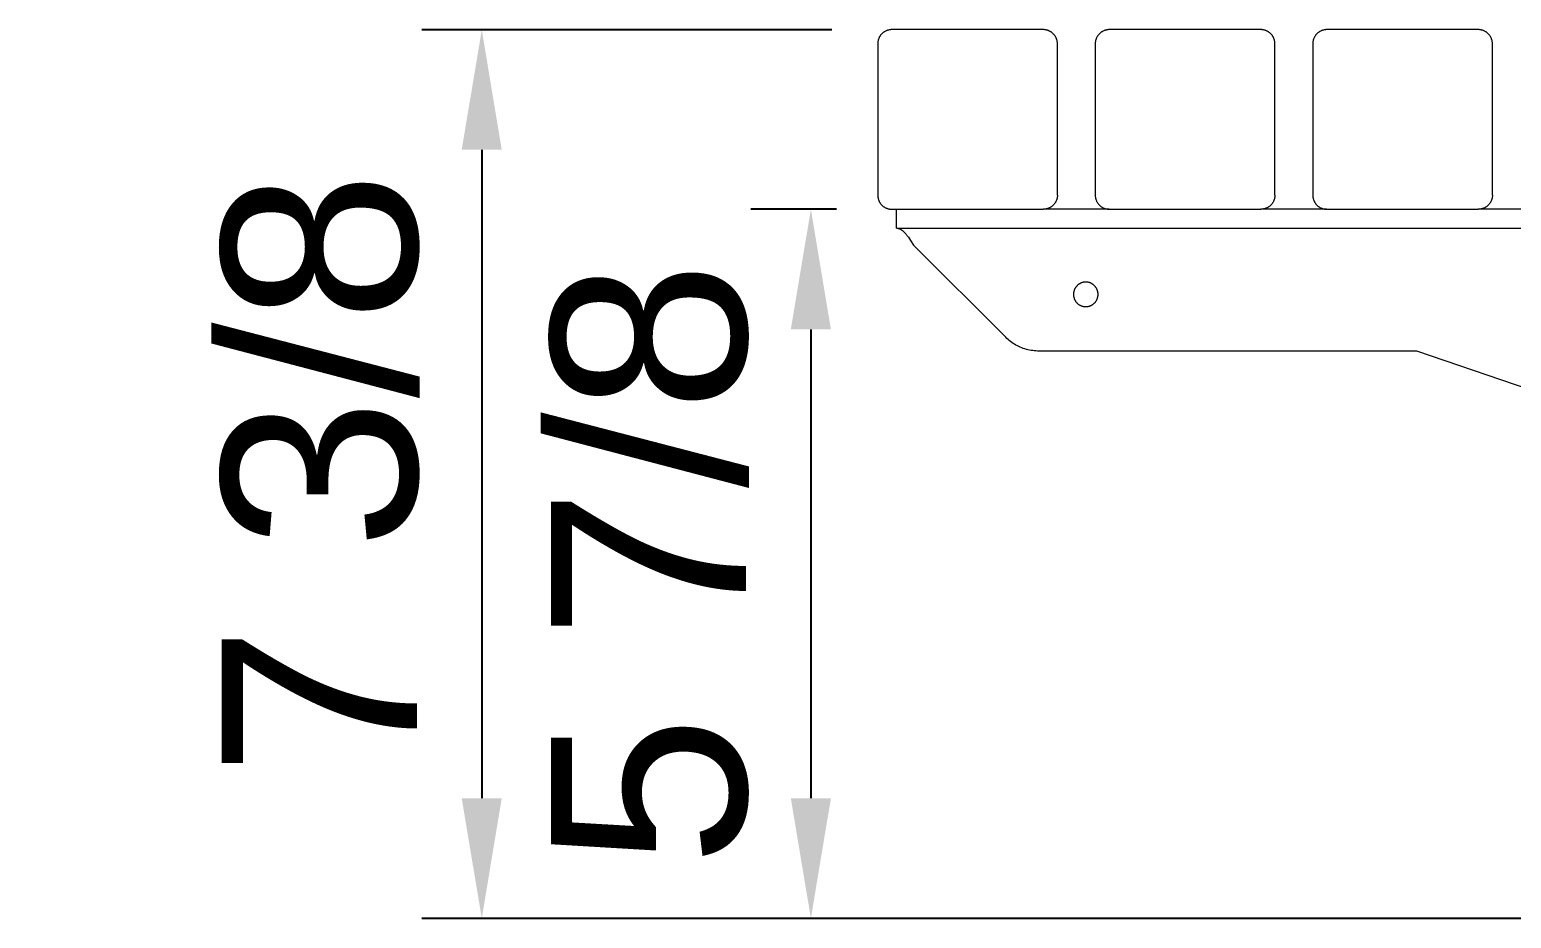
# Model space of a CAD drawing. Header units: inches. Extents: x -14 to 166, y -2 to 100.
# Drawn here: x 110.07 to 122.41, y 73.7 to 81.11 of the extents above; entities that cross this region are included whole.
import ezdxf

# ---------------------------------------------------------------- set-up
doc = ezdxf.new("R2010")
doc.units = ezdxf.units.IN
doc.layers.add('ZANO_R', color=7, linetype='Continuous', lineweight=0)
doc.layers.add('ZANO_W', color=1, linetype='Continuous', lineweight=0)
doc.styles.get("Standard").update_dxf_attribs({"font": 'arial.ttf'})
doc.dimstyles.new('amerykanie', dxfattribs={"dimtxt": 50, "dimasz": 50, "dimexe": 0.5, "dimexo": 0.5, "dimgap": 1, "dimtad": 1, "dimdec": 0, "dimzin": 0, "dimlunit": 5, "dimtxsty": 'Standard', "dimcen": 0.09, "dimclrd": 1, "dimclre": 1, "dimclrt": 1, "dimazin": 0, "dimtfac": 1, "dimtdec": 0, "dimtmove": 0, "dimatfit": 3, "dimfxl": 1, "dimtzin": 0, "dimarcsym": 1})

# ---------------------------------------------------------------- blocks, each defined once
blk = doc.blocks.new('*D362')
at = {"layer": 'ZANO_W', "color": 1, "lineweight": -2}
for p, q in [((116.789, 79.61), (116.075, 79.61)), ((116.575, 78.61), (116.575, 74.705)), ((134.899, 73.705), (116.075, 73.705))]:
    blk.add_line(p, q, dxfattribs=at)
at = {"layer": 'ZANO_W', "color": 1}
for points in [[(116.742, 78.61), (116.408, 78.61), (116.575, 79.61)], [(116.408, 74.705), (116.742, 74.705), (116.575, 73.705)]]:
    blk.add_solid(points, dxfattribs=at)
at = {"layer": 'ZANO_W', "color": 1, "insert": (115.235, 76.658), "char_height": 1.625, "attachment_point": 5, "rotation": 90}
blk.add_mtext('5 7/8', dxfattribs=at)
blk = doc.blocks.new('*D363')
at = {"layer": 'ZANO_W', "color": 1, "lineweight": -2}
for p, q in [((116.75, 81.106), (113.335, 81.106)), ((113.835, 80.106), (113.835, 74.705)), ((134.899, 73.705), (113.335, 73.705))]:
    blk.add_line(p, q, dxfattribs=at)
at = {"layer": 'ZANO_W', "color": 1}
for points in [[(114.001, 80.106), (113.668, 80.106), (113.835, 81.106)], [(113.668, 74.705), (114.001, 74.705), (113.835, 73.705)]]:
    blk.add_solid(points, dxfattribs=at)
at = {"layer": 'ZANO_W', "color": 1, "insert": (112.494, 77.406), "char_height": 1.625, "attachment_point": 5, "rotation": 90}
blk.add_mtext('7 3/8', dxfattribs=at)

msp = doc.modelspace()

# ---------------------------------------------------------------- linework, layer by layer
at = {"layer": 'ZANO_R'}
for p, q in [((117.15088, 81.05316), (117.14872, 81.04975)), ((117.15315, 81.05649), (117.15088, 81.05316)), ((117.15553, 81.05975), (117.15315, 81.05649)), ((117.15802, 81.06292), (117.15553, 81.05975)), ((117.16062, 81.066), (117.15802, 81.06292)), ((117.16332, 81.069), (117.16062, 81.066)), ((117.16612, 81.0719), (117.16332, 81.069)), ((117.16902, 81.0747), (117.16612, 81.0719)), ((117.17202, 81.0774), (117.16902, 81.0747)), ((117.1751, 81.08), (117.17202, 81.0774)), ((117.17827, 81.08249), (117.1751, 81.08)), ((117.18153, 81.08487), (117.17827, 81.08249)), ((117.18486, 81.08714), (117.18153, 81.08487)), ((117.18827, 81.0893), (117.18486, 81.08714)), ((117.19175, 81.09133), (117.18827, 81.0893)), ((117.1953, 81.09325), (117.19175, 81.09133)), ((117.19891, 81.09504), (117.1953, 81.09325)), ((117.20258, 81.09671), (117.19891, 81.09504)), ((117.20631, 81.09826), (117.20258, 81.09671)), ((117.21009, 81.09967), (117.20631, 81.09826)), ((117.21391, 81.10096), (117.21009, 81.09967)), ((117.21777, 81.10211), (117.21391, 81.10096)), ((117.22168, 81.10313), (117.21777, 81.10211)), ((117.22561, 81.10402), (117.22168, 81.10313)), ((117.22957, 81.10477), (117.22561, 81.10402)), ((117.23356, 81.10539), (117.22957, 81.10477)), ((117.23756, 81.10587), (117.23356, 81.10539)), ((117.24158, 81.10622), (117.23756, 81.10587)), ((117.24561, 81.10642), (117.24158, 81.10622)), ((117.24964, 81.10649), (117.24561, 81.10642)), ((118.50948, 81.10649), (117.24964, 81.10649)), ((118.51351, 81.10642), (118.50948, 81.10649)), ((118.51754, 81.10622), (118.51351, 81.10642)), ((118.52156, 81.10587), (118.51754, 81.10622)), ((118.52556, 81.10539), (118.52156, 81.10587)), ((118.52955, 81.10477), (118.52556, 81.10539)), ((118.53351, 81.10402), (118.52955, 81.10477)), ((118.53745, 81.10313), (118.53351, 81.10402)), ((118.54135, 81.10211), (118.53745, 81.10313)), ((118.54521, 81.10096), (118.54135, 81.10211)), ((118.54903, 81.09967), (118.54521, 81.10096)), ((118.55281, 81.09826), (118.54903, 81.09967)), ((118.55654, 81.09671), (118.55281, 81.09826)), ((118.56021, 81.09504), (118.55654, 81.09671)), ((118.56382, 81.09325), (118.56021, 81.09504)), ((118.56737, 81.09133), (118.56382, 81.09325)), ((118.57085, 81.0893), (118.56737, 81.09133)), ((118.57426, 81.08714), (118.57085, 81.0893)), ((118.57759, 81.08487), (118.57426, 81.08714)), ((118.58085, 81.08249), (118.57759, 81.08487)), ((118.58402, 81.08), (118.58085, 81.08249)), ((118.5871, 81.0774), (118.58402, 81.08)), ((118.5901, 81.0747), (118.5871, 81.0774)), ((118.593, 81.0719), (118.5901, 81.0747)), ((118.5958, 81.069), (118.593, 81.0719)), ((118.5985, 81.066), (118.5958, 81.069)), ((118.6011, 81.06292), (118.5985, 81.066)), ((118.60359, 81.05975), (118.6011, 81.06292)), ((118.60597, 81.05649), (118.60359, 81.05975)), ((118.60824, 81.05316), (118.60597, 81.05649)), ((118.6104, 81.04975), (118.60824, 81.05316)), ((118.9619, 81.05316), (118.95975, 81.04975)), ((118.96417, 81.05649), (118.9619, 81.05316)), ((118.96655, 81.05975), (118.96417, 81.05649)), ((118.96904, 81.06292), (118.96655, 81.05975)), ((118.97164, 81.066), (118.96904, 81.06292)), ((118.97434, 81.069), (118.97164, 81.066)), ((118.97715, 81.0719), (118.97434, 81.069)), ((118.98005, 81.0747), (118.97715, 81.0719)), ((118.98304, 81.0774), (118.98005, 81.0747)), ((118.98613, 81.08), (118.98304, 81.0774)), ((118.9893, 81.08249), (118.98613, 81.08)), ((118.99255, 81.08487), (118.9893, 81.08249)), ((118.99589, 81.08714), (118.99255, 81.08487)), ((118.99929, 81.0893), (118.99589, 81.08714)), ((119.00278, 81.09133), (118.99929, 81.0893)), ((119.00632, 81.09325), (119.00278, 81.09133)), ((119.00994, 81.09504), (119.00632, 81.09325)), ((119.01361, 81.09671), (119.00994, 81.09504)), ((119.01733, 81.09826), (119.01361, 81.09671)), ((119.02111, 81.09967), (119.01733, 81.09826)), ((119.02493, 81.10096), (119.02111, 81.09967)), ((119.0288, 81.10211), (119.02493, 81.10096)), ((119.0327, 81.10313), (119.0288, 81.10211)), ((119.03663, 81.10402), (119.0327, 81.10313)), ((119.04059, 81.10477), (119.03663, 81.10402)), ((119.04458, 81.10539), (119.04059, 81.10477)), ((119.04858, 81.10587), (119.04458, 81.10539)), ((119.0526, 81.10622), (119.04858, 81.10587)), ((119.05663, 81.10642), (119.0526, 81.10622)), ((119.06066, 81.10649), (119.05663, 81.10642)), ((120.32051, 81.10649), (119.06066, 81.10649)), ((120.32454, 81.10642), (120.32051, 81.10649)), ((120.32857, 81.10622), (120.32454, 81.10642)), ((120.33258, 81.10587), (120.32857, 81.10622)), ((120.33659, 81.10539), (120.33258, 81.10587)), ((120.34057, 81.10477), (120.33659, 81.10539)), ((120.34454, 81.10402), (120.34057, 81.10477)), ((120.34847, 81.10313), (120.34454, 81.10402)), ((120.35237, 81.10211), (120.34847, 81.10313)), ((120.35624, 81.10096), (120.35237, 81.10211)), ((120.36006, 81.09967), (120.35624, 81.10096)), ((120.36383, 81.09826), (120.36006, 81.09967)), ((120.36756, 81.09671), (120.36383, 81.09826)), ((120.37123, 81.09504), (120.36756, 81.09671)), ((120.37484, 81.09325), (120.37123, 81.09504)), ((120.37839, 81.09133), (120.37484, 81.09325)), ((120.38187, 81.0893), (120.37839, 81.09133)), ((120.38528, 81.08714), (120.38187, 81.0893)), ((120.38862, 81.08487), (120.38528, 81.08714)), ((120.39187, 81.08249), (120.38862, 81.08487)), ((120.39504, 81.08), (120.39187, 81.08249)), ((120.39813, 81.0774), (120.39504, 81.08)), ((120.40112, 81.0747), (120.39813, 81.0774)), ((120.40402, 81.0719), (120.40112, 81.0747)), ((120.40682, 81.069), (120.40402, 81.0719)), ((120.40953, 81.066), (120.40682, 81.069)), ((120.41212, 81.06292), (120.40953, 81.066)), ((120.41462, 81.05975), (120.41212, 81.06292)), ((120.417, 81.05649), (120.41462, 81.05975)), ((120.41927, 81.05316), (120.417, 81.05649)), ((120.42142, 81.04975), (120.41927, 81.05316)), ((120.77292, 81.05316), (120.77077, 81.04975)), ((120.77519, 81.05649), (120.77292, 81.05316)), ((120.77758, 81.05975), (120.77519, 81.05649)), ((120.78007, 81.06292), (120.77758, 81.05975)), ((120.78267, 81.066), (120.78007, 81.06292)), ((120.78537, 81.069), (120.78267, 81.066)), ((120.78817, 81.0719), (120.78537, 81.069)), ((120.79107, 81.0747), (120.78817, 81.0719)), ((120.79406, 81.0774), (120.79107, 81.0747)), ((120.79715, 81.08), (120.79406, 81.0774)), ((120.80032, 81.08249), (120.79715, 81.08)), ((120.80357, 81.08487), (120.80032, 81.08249)), ((120.80691, 81.08714), (120.80357, 81.08487)), ((120.81032, 81.0893), (120.80691, 81.08714)), ((120.8138, 81.09133), (120.81032, 81.0893)), ((120.81735, 81.09325), (120.8138, 81.09133)), ((120.82096, 81.09504), (120.81735, 81.09325)), ((120.82463, 81.09671), (120.82096, 81.09504)), ((120.82836, 81.09826), (120.82463, 81.09671)), ((120.83213, 81.09967), (120.82836, 81.09826)), ((120.83596, 81.10096), (120.83213, 81.09967)), ((120.83982, 81.10211), (120.83596, 81.10096)), ((120.84372, 81.10313), (120.83982, 81.10211)), ((120.84766, 81.10402), (120.84372, 81.10313)), ((120.85162, 81.10477), (120.84766, 81.10402)), ((120.8556, 81.10539), (120.85162, 81.10477)), ((120.85961, 81.10587), (120.8556, 81.10539)), ((120.86363, 81.10622), (120.85961, 81.10587)), ((120.86765, 81.10642), (120.86363, 81.10622)), ((120.87169, 81.10649), (120.86765, 81.10642)), ((122.13153, 81.10649), (120.87169, 81.10649)), ((122.13556, 81.10642), (122.13153, 81.10649)), ((122.13959, 81.10622), (122.13556, 81.10642)), ((122.14361, 81.10587), (122.13959, 81.10622)), ((122.14761, 81.10539), (122.14361, 81.10587)), ((122.1516, 81.10477), (122.14761, 81.10539)), ((122.15556, 81.10402), (122.1516, 81.10477)), ((122.15949, 81.10313), (122.15556, 81.10402)), ((122.16339, 81.10211), (122.15949, 81.10313)), ((122.16726, 81.10096), (122.16339, 81.10211)), ((122.17108, 81.09967), (122.16726, 81.10096)), ((122.17486, 81.09826), (122.17108, 81.09967)), ((122.17858, 81.09671), (122.17486, 81.09826)), ((122.18226, 81.09504), (122.17858, 81.09671)), ((122.18587, 81.09325), (122.18226, 81.09504)), ((122.18942, 81.09133), (122.18587, 81.09325)), ((122.1929, 81.0893), (122.18942, 81.09133)), ((122.19631, 81.08714), (122.1929, 81.0893)), ((122.19964, 81.08487), (122.19631, 81.08714)), ((122.2029, 81.08249), (122.19964, 81.08487)), ((122.20607, 81.08), (122.2029, 81.08249)), ((122.20915, 81.0774), (122.20607, 81.08)), ((122.21215, 81.0747), (122.20915, 81.0774)), ((122.21505, 81.0719), (122.21215, 81.0747)), ((122.21785, 81.069), (122.21505, 81.0719)), ((122.22055, 81.066), (122.21785, 81.069)), ((122.22315, 81.06292), (122.22055, 81.066)), ((122.22564, 81.05975), (122.22315, 81.06292)), ((122.22802, 81.05649), (122.22564, 81.05975)), ((122.23029, 81.05316), (122.22802, 81.05649)), ((122.23244, 81.04975), (122.23029, 81.05316)), ((117.1316, 80.99241), (117.13153, 80.98838)), ((117.13153, 80.98838), (117.13153, 79.72854)), ((117.1318, 80.99644), (117.1316, 80.99241)), ((117.13215, 81.00046), (117.1318, 80.99644)), ((117.13263, 81.00446), (117.13215, 81.00046)), ((117.13325, 81.00845), (117.13263, 81.00446)), ((117.134, 81.01241), (117.13325, 81.00845)), ((117.13489, 81.01635), (117.134, 81.01241)), ((117.13591, 81.02025), (117.13489, 81.01635)), ((117.13706, 81.02411), (117.13591, 81.02025)), ((117.13835, 81.02793), (117.13706, 81.02411)), ((117.13976, 81.03171), (117.13835, 81.02793)), ((117.14131, 81.03544), (117.13976, 81.03171)), ((117.14298, 81.03911), (117.14131, 81.03544)), ((117.14477, 81.04272), (117.14298, 81.03911)), ((117.14669, 81.04627), (117.14477, 81.04272)), ((117.14872, 81.04975), (117.14669, 81.04627)), ((118.61243, 81.04627), (118.6104, 81.04975)), ((118.61435, 81.04272), (118.61243, 81.04627)), ((118.61614, 81.03911), (118.61435, 81.04272)), ((118.61781, 81.03544), (118.61614, 81.03911)), ((118.61936, 81.03171), (118.61781, 81.03544)), ((118.62077, 81.02793), (118.61936, 81.03171)), ((118.62206, 81.02411), (118.62077, 81.02793)), ((118.62321, 81.02025), (118.62206, 81.02411)), ((118.62423, 81.01635), (118.62321, 81.02025)), ((118.62512, 81.01241), (118.62423, 81.01635)), ((118.62587, 81.00845), (118.62512, 81.01241)), ((118.62649, 81.00446), (118.62587, 81.00845)), ((118.62697, 81.00046), (118.62649, 81.00446)), ((118.62732, 80.99644), (118.62697, 81.00046)), ((118.62752, 80.99241), (118.62732, 80.99644)), ((118.62759, 80.98838), (118.62752, 80.99241)), ((118.62759, 79.72854), (118.62759, 80.98838)), ((118.94262, 80.99241), (118.94255, 80.98838)), ((118.94255, 80.98838), (118.94255, 79.72854)), ((118.94283, 80.99644), (118.94262, 80.99241)), ((118.94317, 81.00046), (118.94283, 80.99644)), ((118.94365, 81.00446), (118.94317, 81.00046)), ((118.94427, 81.00845), (118.94365, 81.00446)), ((118.94502, 81.01241), (118.94427, 81.00845)), ((118.94591, 81.01635), (118.94502, 81.01241)), ((118.94693, 81.02025), (118.94591, 81.01635)), ((118.94809, 81.02411), (118.94693, 81.02025)), ((118.94937, 81.02793), (118.94809, 81.02411)), ((118.95079, 81.03171), (118.94937, 81.02793)), ((118.95233, 81.03544), (118.95079, 81.03171)), ((118.954, 81.03911), (118.95233, 81.03544)), ((118.95579, 81.04272), (118.954, 81.03911)), ((118.95771, 81.04627), (118.95579, 81.04272)), ((118.95975, 81.04975), (118.95771, 81.04627)), ((120.42346, 81.04627), (120.42142, 81.04975)), ((120.42537, 81.04272), (120.42346, 81.04627)), ((120.42717, 81.03911), (120.42537, 81.04272)), ((120.42884, 81.03544), (120.42717, 81.03911)), ((120.43038, 81.03171), (120.42884, 81.03544)), ((120.4318, 81.02793), (120.43038, 81.03171)), ((120.43308, 81.02411), (120.4318, 81.02793)), ((120.43424, 81.02025), (120.43308, 81.02411)), ((120.43526, 81.01635), (120.43424, 81.02025)), ((120.43615, 81.01241), (120.43526, 81.01635)), ((120.4369, 81.00845), (120.43615, 81.01241)), ((120.43752, 81.00446), (120.4369, 81.00845)), ((120.438, 81.00046), (120.43752, 81.00446)), ((120.43834, 80.99644), (120.438, 81.00046)), ((120.43855, 80.99241), (120.43834, 80.99644)), ((120.43862, 80.98838), (120.43855, 80.99241)), ((120.43862, 79.72854), (120.43862, 80.98838)), ((120.75365, 80.99241), (120.75358, 80.98838)), ((120.75358, 80.98838), (120.75358, 79.72854)), ((120.75385, 80.99644), (120.75365, 80.99241)), ((120.7542, 81.00046), (120.75385, 80.99644)), ((120.75468, 81.00446), (120.7542, 81.00046)), ((120.75529, 81.00845), (120.75468, 81.00446)), ((120.75605, 81.01241), (120.75529, 81.00845)), ((120.75693, 81.01635), (120.75605, 81.01241)), ((120.75796, 81.02025), (120.75693, 81.01635)), ((120.75911, 81.02411), (120.75796, 81.02025)), ((120.7604, 81.02793), (120.75911, 81.02411)), ((120.76181, 81.03171), (120.7604, 81.02793)), ((120.76335, 81.03544), (120.76181, 81.03171)), ((120.76502, 81.03911), (120.76335, 81.03544)), ((120.76682, 81.04272), (120.76502, 81.03911)), ((120.76873, 81.04627), (120.76682, 81.04272)), ((120.77077, 81.04975), (120.76873, 81.04627)), ((122.23448, 81.04627), (122.23244, 81.04975)), ((122.2364, 81.04272), (122.23448, 81.04627)), ((122.23819, 81.03911), (122.2364, 81.04272)), ((122.23986, 81.03544), (122.23819, 81.03911)), ((122.2414, 81.03171), (122.23986, 81.03544)), ((122.24282, 81.02793), (122.2414, 81.03171)), ((122.24411, 81.02411), (122.24282, 81.02793)), ((122.24526, 81.02025), (122.24411, 81.02411)), ((122.24628, 81.01635), (122.24526, 81.02025)), ((122.24717, 81.01241), (122.24628, 81.01635)), ((122.24792, 81.00845), (122.24717, 81.01241)), ((122.24854, 81.00446), (122.24792, 81.00845)), ((122.24902, 81.00046), (122.24854, 81.00446)), ((122.24936, 80.99644), (122.24902, 81.00046)), ((122.24957, 80.99241), (122.24936, 80.99644)), ((122.24964, 80.98838), (122.24957, 80.99241)), ((122.24964, 79.72854), (122.24964, 80.98838)), ((117.13153, 79.72854), (117.1316, 79.72451)), ((117.1316, 79.72451), (117.1318, 79.72048)), ((117.1318, 79.72048), (117.13215, 79.71646)), ((117.13215, 79.71646), (117.13263, 79.71246)), ((117.13263, 79.71246), (117.13325, 79.70847)), ((117.13325, 79.70847), (117.134, 79.70451)), ((117.134, 79.70451), (117.13489, 79.70058)), ((117.13489, 79.70058), (117.13591, 79.69667)), ((117.13591, 79.69667), (117.13706, 79.69281)), ((118.62321, 79.69667), (118.62206, 79.69281)), ((118.62423, 79.70058), (118.62321, 79.69667)), ((118.62512, 79.70451), (118.62423, 79.70058)), ((118.62587, 79.70847), (118.62512, 79.70451)), ((118.62649, 79.71246), (118.62587, 79.70847)), ((118.62697, 79.71646), (118.62649, 79.71246)), ((118.62732, 79.72048), (118.62697, 79.71646)), ((118.62752, 79.72451), (118.62732, 79.72048)), ((118.62759, 79.72854), (118.62752, 79.72451)), ((118.94255, 79.72854), (118.94262, 79.72451)), ((118.94262, 79.72451), (118.94283, 79.72048)), ((118.94283, 79.72048), (118.94317, 79.71646)), ((118.94317, 79.71646), (118.94365, 79.71246)), ((118.94365, 79.71246), (118.94427, 79.70847)), ((118.94427, 79.70847), (118.94502, 79.70451)), ((118.94502, 79.70451), (118.94591, 79.70058)), ((118.94591, 79.70058), (118.94693, 79.69667)), ((118.94693, 79.69667), (118.94809, 79.69281)), ((120.43424, 79.69667), (120.43308, 79.69281)), ((120.43526, 79.70058), (120.43424, 79.69667)), ((120.43615, 79.70451), (120.43526, 79.70058)), ((120.4369, 79.70847), (120.43615, 79.70451)), ((120.43752, 79.71246), (120.4369, 79.70847)), ((120.438, 79.71646), (120.43752, 79.71246)), ((120.43834, 79.72048), (120.438, 79.71646)), ((120.43855, 79.72451), (120.43834, 79.72048)), ((120.43862, 79.72854), (120.43855, 79.72451)), ((120.75358, 79.72854), (120.75365, 79.72451)), ((120.75365, 79.72451), (120.75385, 79.72048)), ((120.75385, 79.72048), (120.7542, 79.71646)), ((120.7542, 79.71646), (120.75468, 79.71246)), ((120.75468, 79.71246), (120.75529, 79.70847)), ((120.75529, 79.70847), (120.75605, 79.70451)), ((120.75605, 79.70451), (120.75693, 79.70058)), ((120.75693, 79.70058), (120.75796, 79.69667)), ((120.75796, 79.69667), (120.75911, 79.69281)), ((122.24526, 79.69667), (122.24411, 79.69281)), ((122.24628, 79.70058), (122.24526, 79.69667)), ((122.24717, 79.70451), (122.24628, 79.70058)), ((122.24792, 79.70847), (122.24717, 79.70451)), ((122.24854, 79.71246), (122.24792, 79.70847)), ((122.24902, 79.71646), (122.24854, 79.71246)), ((122.24936, 79.72048), (122.24902, 79.71646)), ((122.24957, 79.72451), (122.24936, 79.72048)), ((122.24964, 79.72854), (122.24957, 79.72451)), ((117.13706, 79.69281), (117.13835, 79.68899)), ((117.13835, 79.68899), (117.13976, 79.68521)), ((117.13976, 79.68521), (117.14131, 79.68148)), ((117.14131, 79.68148), (117.14298, 79.67781)), ((117.14298, 79.67781), (117.14477, 79.6742)), ((117.14477, 79.6742), (117.14669, 79.67065)), ((117.14669, 79.67065), (117.14872, 79.66717)), ((117.14872, 79.66717), (117.15088, 79.66376)), ((117.15088, 79.66376), (117.15315, 79.66043)), ((117.15315, 79.66043), (117.15553, 79.65717)), ((117.15553, 79.65717), (117.15802, 79.654)), ((117.15802, 79.654), (117.16062, 79.65092)), ((117.16062, 79.65092), (117.16332, 79.64792)), ((117.16332, 79.64792), (117.16612, 79.64502)), ((117.16612, 79.64502), (117.16902, 79.64222)), ((117.16902, 79.64222), (117.17202, 79.63952)), ((117.17202, 79.63952), (117.1751, 79.63692)), ((117.1751, 79.63692), (117.17827, 79.63443)), ((117.17827, 79.63443), (117.18153, 79.63205)), ((117.18153, 79.63205), (117.18486, 79.62978)), ((117.18486, 79.62978), (117.18827, 79.62762)), ((117.18827, 79.62762), (117.19175, 79.62559)), ((117.19175, 79.62559), (117.1953, 79.62367)), ((117.1953, 79.62367), (117.19891, 79.62188)), ((117.19891, 79.62188), (117.20258, 79.62021)), ((117.20258, 79.62021), (117.20631, 79.61866)), ((117.20631, 79.61866), (117.21009, 79.61725)), ((117.21009, 79.61725), (117.21391, 79.61596)), ((117.21391, 79.61596), (117.21777, 79.61481)), ((117.21777, 79.61481), (117.22168, 79.61379)), ((117.22168, 79.61379), (117.22561, 79.6129)), ((117.22561, 79.6129), (117.22957, 79.61215)), ((117.22957, 79.61215), (117.23356, 79.61153)), ((117.23356, 79.61153), (117.23756, 79.61105)), ((117.23756, 79.61105), (117.24158, 79.6107)), ((117.24158, 79.6107), (117.24561, 79.6105)), ((117.24561, 79.6105), (117.24964, 79.61043)), ((117.24964, 79.61043), (118.50948, 79.61043)), ((117.28901, 79.45295), (117.28901, 79.61043)), ((118.51351, 79.6105), (118.50948, 79.61043)), ((119.05804, 79.61043), (118.5121, 79.61043)), ((118.51754, 79.6107), (118.51351, 79.6105)), ((118.52156, 79.61105), (118.51754, 79.6107)), ((118.52556, 79.61153), (118.52156, 79.61105)), ((118.52955, 79.61215), (118.52556, 79.61153)), ((118.53351, 79.6129), (118.52955, 79.61215)), ((118.53745, 79.61379), (118.53351, 79.6129)), ((118.54135, 79.61481), (118.53745, 79.61379)), ((118.54521, 79.61596), (118.54135, 79.61481)), ((118.54903, 79.61725), (118.54521, 79.61596)), ((118.55281, 79.61866), (118.54903, 79.61725)), ((118.55654, 79.62021), (118.55281, 79.61866)), ((118.56021, 79.62188), (118.55654, 79.62021)), ((118.56382, 79.62367), (118.56021, 79.62188)), ((118.56737, 79.62559), (118.56382, 79.62367)), ((118.57085, 79.62762), (118.56737, 79.62559)), ((118.57426, 79.62978), (118.57085, 79.62762)), ((118.57759, 79.63205), (118.57426, 79.62978)), ((118.58085, 79.63443), (118.57759, 79.63205)), ((118.58402, 79.63692), (118.58085, 79.63443)), ((118.5871, 79.63952), (118.58402, 79.63692)), ((118.5901, 79.64222), (118.5871, 79.63952)), ((118.593, 79.64502), (118.5901, 79.64222)), ((118.5958, 79.64792), (118.593, 79.64502)), ((118.5985, 79.65092), (118.5958, 79.64792)), ((118.6011, 79.654), (118.5985, 79.65092)), ((118.60359, 79.65717), (118.6011, 79.654)), ((118.60597, 79.66043), (118.60359, 79.65717)), ((118.60824, 79.66376), (118.60597, 79.66043)), ((118.6104, 79.66717), (118.60824, 79.66376)), ((118.61243, 79.67065), (118.6104, 79.66717)), ((118.61435, 79.6742), (118.61243, 79.67065)), ((118.61614, 79.67781), (118.61435, 79.6742)), ((118.61781, 79.68148), (118.61614, 79.67781)), ((118.61936, 79.68521), (118.61781, 79.68148)), ((118.62077, 79.68899), (118.61936, 79.68521)), ((118.62206, 79.69281), (118.62077, 79.68899)), ((118.94809, 79.69281), (118.94937, 79.68899)), ((118.94937, 79.68899), (118.95079, 79.68521)), ((118.95079, 79.68521), (118.95233, 79.68148)), ((118.95233, 79.68148), (118.954, 79.67781)), ((118.954, 79.67781), (118.95579, 79.6742)), ((118.95579, 79.6742), (118.95771, 79.67065)), ((118.95771, 79.67065), (118.95975, 79.66717)), ((118.95975, 79.66717), (118.9619, 79.66376)), ((118.9619, 79.66376), (118.96417, 79.66043)), ((118.96417, 79.66043), (118.96655, 79.65717)), ((118.96655, 79.65717), (118.96904, 79.654)), ((118.96904, 79.654), (118.97164, 79.65092)), ((118.97164, 79.65092), (118.97434, 79.64792)), ((118.97434, 79.64792), (118.97715, 79.64502)), ((118.97715, 79.64502), (118.98005, 79.64222)), ((118.98005, 79.64222), (118.98304, 79.63952)), ((118.98304, 79.63952), (118.98613, 79.63692)), ((118.98613, 79.63692), (118.9893, 79.63443)), ((118.9893, 79.63443), (118.99255, 79.63205)), ((118.99255, 79.63205), (118.99589, 79.62978)), ((118.99589, 79.62978), (118.99929, 79.62762)), ((118.99929, 79.62762), (119.00278, 79.62559)), ((119.00278, 79.62559), (119.00632, 79.62367)), ((119.00632, 79.62367), (119.00994, 79.62188)), ((119.00994, 79.62188), (119.01361, 79.62021)), ((119.01361, 79.62021), (119.01733, 79.61866)), ((119.01733, 79.61866), (119.02111, 79.61725)), ((119.02111, 79.61725), (119.02493, 79.61596)), ((119.02493, 79.61596), (119.0288, 79.61481)), ((119.0288, 79.61481), (119.0327, 79.61379)), ((119.0327, 79.61379), (119.03663, 79.6129)), ((119.03663, 79.6129), (119.04059, 79.61215)), ((119.04059, 79.61215), (119.04458, 79.61153)), ((119.04458, 79.61153), (119.04858, 79.61105)), ((119.04858, 79.61105), (119.0526, 79.6107)), ((119.0526, 79.6107), (119.05663, 79.6105)), ((119.05663, 79.6105), (119.06066, 79.61043)), ((119.06066, 79.61043), (120.32051, 79.61043)), ((120.32454, 79.6105), (120.32051, 79.61043)), ((120.86907, 79.61043), (120.32313, 79.61043)), ((120.32857, 79.6107), (120.32454, 79.6105)), ((120.33258, 79.61105), (120.32857, 79.6107)), ((120.33659, 79.61153), (120.33258, 79.61105)), ((120.34057, 79.61215), (120.33659, 79.61153)), ((120.34454, 79.6129), (120.34057, 79.61215)), ((120.34847, 79.61379), (120.34454, 79.6129)), ((120.35237, 79.61481), (120.34847, 79.61379)), ((120.35624, 79.61596), (120.35237, 79.61481)), ((120.36006, 79.61725), (120.35624, 79.61596)), ((120.36383, 79.61866), (120.36006, 79.61725)), ((120.36756, 79.62021), (120.36383, 79.61866)), ((120.37123, 79.62188), (120.36756, 79.62021)), ((120.37484, 79.62367), (120.37123, 79.62188)), ((120.37839, 79.62559), (120.37484, 79.62367)), ((120.38187, 79.62762), (120.37839, 79.62559)), ((120.38528, 79.62978), (120.38187, 79.62762)), ((120.38862, 79.63205), (120.38528, 79.62978)), ((120.39187, 79.63443), (120.38862, 79.63205)), ((120.39504, 79.63692), (120.39187, 79.63443)), ((120.39813, 79.63952), (120.39504, 79.63692)), ((120.40112, 79.64222), (120.39813, 79.63952)), ((120.40402, 79.64502), (120.40112, 79.64222)), ((120.40682, 79.64792), (120.40402, 79.64502)), ((120.40953, 79.65092), (120.40682, 79.64792)), ((120.41212, 79.654), (120.40953, 79.65092)), ((120.41462, 79.65717), (120.41212, 79.654)), ((120.417, 79.66043), (120.41462, 79.65717)), ((120.41927, 79.66376), (120.417, 79.66043)), ((120.42142, 79.66717), (120.41927, 79.66376)), ((120.42346, 79.67065), (120.42142, 79.66717)), ((120.42537, 79.6742), (120.42346, 79.67065)), ((120.42717, 79.67781), (120.42537, 79.6742)), ((120.42884, 79.68148), (120.42717, 79.67781)), ((120.43038, 79.68521), (120.42884, 79.68148)), ((120.4318, 79.68899), (120.43038, 79.68521)), ((120.43308, 79.69281), (120.4318, 79.68899)), ((120.75911, 79.69281), (120.7604, 79.68899)), ((120.7604, 79.68899), (120.76181, 79.68521)), ((120.76181, 79.68521), (120.76335, 79.68148)), ((120.76335, 79.68148), (120.76502, 79.67781)), ((120.76502, 79.67781), (120.76682, 79.6742)), ((120.76682, 79.6742), (120.76873, 79.67065)), ((120.76873, 79.67065), (120.77077, 79.66717)), ((120.77077, 79.66717), (120.77292, 79.66376)), ((120.77292, 79.66376), (120.77519, 79.66043)), ((120.77519, 79.66043), (120.77758, 79.65717)), ((120.77758, 79.65717), (120.78007, 79.654)), ((120.78007, 79.654), (120.78267, 79.65092)), ((120.78267, 79.65092), (120.78537, 79.64792)), ((120.78537, 79.64792), (120.78817, 79.64502)), ((120.78817, 79.64502), (120.79107, 79.64222)), ((120.79107, 79.64222), (120.79406, 79.63952)), ((120.79406, 79.63952), (120.79715, 79.63692)), ((120.79715, 79.63692), (120.80032, 79.63443)), ((120.80032, 79.63443), (120.80357, 79.63205)), ((120.80357, 79.63205), (120.80691, 79.62978)), ((120.80691, 79.62978), (120.81032, 79.62762)), ((120.81032, 79.62762), (120.8138, 79.62559)), ((120.8138, 79.62559), (120.81735, 79.62367)), ((120.81735, 79.62367), (120.82096, 79.62188)), ((120.82096, 79.62188), (120.82463, 79.62021)), ((120.82463, 79.62021), (120.82836, 79.61866)), ((120.82836, 79.61866), (120.83213, 79.61725)), ((120.83213, 79.61725), (120.83596, 79.61596)), ((120.83596, 79.61596), (120.83982, 79.61481)), ((120.83982, 79.61481), (120.84372, 79.61379)), ((120.84372, 79.61379), (120.84766, 79.6129)), ((120.84766, 79.6129), (120.85162, 79.61215)), ((120.85162, 79.61215), (120.8556, 79.61153)), ((120.8556, 79.61153), (120.85961, 79.61105)), ((120.85961, 79.61105), (120.86363, 79.6107)), ((120.86363, 79.6107), (120.86765, 79.6105)), ((120.86765, 79.6105), (120.87169, 79.61043)), ((120.87169, 79.61043), (122.13153, 79.61043)), ((122.13556, 79.6105), (122.13153, 79.61043)), ((122.68009, 79.61043), (122.13415, 79.61043)), ((122.13959, 79.6107), (122.13556, 79.6105)), ((122.14361, 79.61105), (122.13959, 79.6107)), ((122.14761, 79.61153), (122.14361, 79.61105)), ((122.1516, 79.61215), (122.14761, 79.61153)), ((122.15556, 79.6129), (122.1516, 79.61215)), ((122.15949, 79.61379), (122.15556, 79.6129)), ((122.16339, 79.61481), (122.15949, 79.61379)), ((122.16726, 79.61596), (122.16339, 79.61481)), ((122.17108, 79.61725), (122.16726, 79.61596)), ((122.17486, 79.61866), (122.17108, 79.61725)), ((122.17858, 79.62021), (122.17486, 79.61866)), ((122.18226, 79.62188), (122.17858, 79.62021)), ((122.18587, 79.62367), (122.18226, 79.62188)), ((122.18942, 79.62559), (122.18587, 79.62367)), ((122.1929, 79.62762), (122.18942, 79.62559)), ((122.19631, 79.62978), (122.1929, 79.62762)), ((122.19964, 79.63205), (122.19631, 79.62978)), ((122.2029, 79.63443), (122.19964, 79.63205)), ((122.20607, 79.63692), (122.2029, 79.63443)), ((122.20915, 79.63952), (122.20607, 79.63692)), ((122.21215, 79.64222), (122.20915, 79.63952)), ((122.21505, 79.64502), (122.21215, 79.64222)), ((122.21785, 79.64792), (122.21505, 79.64502)), ((122.22055, 79.65092), (122.21785, 79.64792)), ((122.22315, 79.654), (122.22055, 79.65092)), ((122.22564, 79.65717), (122.22315, 79.654)), ((122.22802, 79.66043), (122.22564, 79.65717)), ((122.23029, 79.66376), (122.22802, 79.66043)), ((122.23244, 79.66717), (122.23029, 79.66376)), ((122.23448, 79.67065), (122.23244, 79.66717)), ((122.2364, 79.6742), (122.23448, 79.67065)), ((122.23819, 79.67781), (122.2364, 79.6742)), ((122.23986, 79.68148), (122.23819, 79.67781)), ((122.2414, 79.68521), (122.23986, 79.68148)), ((122.24282, 79.68899), (122.2414, 79.68521)), ((122.24411, 79.69281), (122.24282, 79.68899)), ((117.28901, 79.45295), (117.68271, 79.45295)), ((117.29152, 79.45289), (117.29345, 79.45278)), ((117.29345, 79.45278), (117.29538, 79.4526)), ((117.29538, 79.4526), (117.2973, 79.45235)), ((117.2973, 79.45235), (117.29921, 79.45204)), ((117.29921, 79.45204), (117.30111, 79.45168)), ((117.30111, 79.45168), (117.30299, 79.45125)), ((117.30299, 79.45125), (117.30487, 79.45077)), ((117.30487, 79.45077), (117.30673, 79.45023)), ((117.30673, 79.45023), (117.30868, 79.44959)), ((117.30868, 79.44959), (117.31062, 79.4489)), ((117.31062, 79.4489), (117.31253, 79.44816)), ((117.31253, 79.44816), (117.31443, 79.44736)), ((117.31443, 79.44736), (117.3163, 79.44652)), ((117.68271, 79.45295), (135.23783, 79.45295)), ((117.3163, 79.44652), (117.31815, 79.44562)), ((117.31815, 79.44562), (117.31998, 79.44468)), ((117.31998, 79.44468), (117.32179, 79.4437)), ((117.32179, 79.4437), (117.32376, 79.44257)), ((117.32376, 79.44257), (117.32571, 79.44139)), ((117.32571, 79.44139), (117.32763, 79.44017)), ((117.32763, 79.44017), (117.32952, 79.4389)), ((117.32952, 79.4389), (117.33139, 79.4376)), ((117.33139, 79.4376), (117.33323, 79.43626)), ((117.33323, 79.43626), (117.33684, 79.43349)), ((117.33684, 79.43349), (117.33894, 79.4318)), ((117.33894, 79.4318), (117.341, 79.43006)), ((117.341, 79.43006), (117.34504, 79.42649)), ((117.34504, 79.42649), (117.34897, 79.42279)), ((117.34897, 79.42279), (117.35279, 79.41899)), ((117.35279, 79.41899), (117.35692, 79.41466)), ((117.35692, 79.41466), (117.36095, 79.41023)), ((117.36095, 79.41023), (117.36489, 79.40572)), ((117.36489, 79.40572), (117.36873, 79.40113)), ((117.36873, 79.40113), (117.37331, 79.39547)), ((117.37331, 79.39547), (117.37778, 79.38972)), ((117.37778, 79.38972), (117.38645, 79.37803)), ((117.38645, 79.37803), (117.39588, 79.36462)), ((117.39588, 79.36462), (117.40505, 79.35103)), ((117.40505, 79.35103), (117.43074, 79.31122)), ((118.19732, 78.54464), (117.43074, 79.31122)), ((118.77576, 78.95397), (118.77401, 78.9509)), ((118.77761, 78.95697), (118.77576, 78.95397)), ((118.77957, 78.95992), (118.77761, 78.95697)), ((118.78163, 78.96279), (118.77957, 78.95992)), ((118.78378, 78.96559), (118.78163, 78.96279)), ((118.78603, 78.96831), (118.78378, 78.96559)), ((118.78838, 78.97096), (118.78603, 78.96831)), ((118.79081, 78.97352), (118.78838, 78.97096)), ((118.79333, 78.976), (118.79081, 78.97352)), ((118.79593, 78.97839), (118.79333, 78.976)), ((118.79862, 78.98068), (118.79593, 78.97839)), ((118.80138, 78.98289), (118.79862, 78.98068)), ((118.80422, 78.98499), (118.80138, 78.98289)), ((118.80713, 78.987), (118.80422, 78.98499)), ((118.8101, 78.98891), (118.80713, 78.987)), ((118.81314, 78.99071), (118.8101, 78.98891)), ((118.81624, 78.99241), (118.81314, 78.99071)), ((118.8194, 78.99399), (118.81624, 78.99241)), ((118.82261, 78.99547), (118.8194, 78.99399)), ((118.82587, 78.99684), (118.82261, 78.99547)), ((118.82917, 78.99809), (118.82587, 78.99684)), ((118.83252, 78.99923), (118.82917, 78.99809)), ((118.8359, 79.00025), (118.83252, 78.99923)), ((118.83932, 79.00116), (118.8359, 79.00025)), ((118.84276, 79.00194), (118.83932, 79.00116)), ((118.84623, 79.00261), (118.84276, 79.00194)), ((118.84972, 79.00316), (118.84623, 79.00261)), ((118.85323, 79.00358), (118.84972, 79.00316)), ((118.85675, 79.00389), (118.85323, 79.00358)), ((118.86028, 79.00407), (118.85675, 79.00389)), ((118.86381, 79.00413), (118.86028, 79.00407)), ((118.86735, 79.00407), (118.86381, 79.00413)), ((118.87087, 79.00389), (118.86735, 79.00407)), ((118.8744, 79.00358), (118.87087, 79.00389)), ((118.8779, 79.00316), (118.8744, 79.00358)), ((118.88139, 79.00261), (118.8779, 79.00316)), ((118.88486, 79.00194), (118.88139, 79.00261)), ((118.88831, 79.00116), (118.88486, 79.00194)), ((118.89173, 79.00025), (118.88831, 79.00116)), ((118.89511, 78.99923), (118.89173, 79.00025)), ((118.89845, 78.99809), (118.89511, 78.99923)), ((118.90176, 78.99684), (118.89845, 78.99809)), ((118.90502, 78.99547), (118.90176, 78.99684)), ((118.90823, 78.99399), (118.90502, 78.99547)), ((118.91138, 78.99241), (118.90823, 78.99399)), ((118.91448, 78.99071), (118.91138, 78.99241)), ((118.91752, 78.98891), (118.91448, 78.99071)), ((118.9205, 78.987), (118.91752, 78.98891)), ((118.92341, 78.98499), (118.9205, 78.987)), ((118.92624, 78.98289), (118.92341, 78.98499)), ((118.92901, 78.98068), (118.92624, 78.98289)), ((118.93169, 78.97839), (118.92901, 78.98068)), ((118.9343, 78.976), (118.93169, 78.97839)), ((118.93682, 78.97352), (118.9343, 78.976)), ((118.93925, 78.97096), (118.93682, 78.97352)), ((118.94159, 78.96831), (118.93925, 78.97096)), ((118.94384, 78.96559), (118.94159, 78.96831)), ((118.946, 78.96279), (118.94384, 78.96559)), ((118.94806, 78.95992), (118.946, 78.96279)), ((118.95001, 78.95697), (118.94806, 78.95992)), ((118.95187, 78.95397), (118.95001, 78.95697)), ((118.95362, 78.9509), (118.95187, 78.95397)), ((118.76159, 78.90707), (118.76147, 78.90353)), ((118.76147, 78.90353), (118.76147, 78.9)), ((118.76147, 78.9), (118.76159, 78.89647)), ((118.76183, 78.91059), (118.76159, 78.90707)), ((118.76159, 78.89647), (118.76183, 78.89294)), ((118.7622, 78.91411), (118.76183, 78.91059)), ((118.76183, 78.89294), (118.7622, 78.88943)), ((118.76268, 78.91761), (118.7622, 78.91411)), ((118.7622, 78.88943), (118.76268, 78.88593)), ((118.76329, 78.92109), (118.76268, 78.91761)), ((118.76268, 78.88593), (118.76329, 78.88245)), ((118.76402, 78.92455), (118.76329, 78.92109)), ((118.76329, 78.88245), (118.76402, 78.87899)), ((118.76486, 78.92798), (118.76402, 78.92455)), ((118.76402, 78.87899), (118.76486, 78.87556)), ((118.76583, 78.93138), (118.76486, 78.92798)), ((118.76486, 78.87556), (118.76583, 78.87216)), ((118.76691, 78.93474), (118.76583, 78.93138)), ((118.76583, 78.87216), (118.76691, 78.86879)), ((118.7681, 78.93807), (118.76691, 78.93474)), ((118.76691, 78.86879), (118.7681, 78.86547)), ((118.76941, 78.94135), (118.7681, 78.93807)), ((118.7681, 78.86547), (118.76941, 78.86219)), ((118.77083, 78.94458), (118.76941, 78.94135)), ((118.76941, 78.86219), (118.77083, 78.85895)), ((118.77237, 78.94777), (118.77083, 78.94458)), ((118.77083, 78.85895), (118.77237, 78.85577)), ((118.77401, 78.9509), (118.77237, 78.94777)), ((118.77237, 78.85577), (118.77401, 78.85264)), ((118.77401, 78.85264), (118.77576, 78.84957)), ((118.77576, 78.84957), (118.77761, 78.84656)), ((118.77761, 78.84656), (118.77957, 78.84362)), ((118.77957, 78.84362), (118.78163, 78.84075)), ((118.78163, 78.84075), (118.78378, 78.83795)), ((118.78378, 78.83795), (118.78603, 78.83522)), ((118.78603, 78.83522), (118.78838, 78.83258)), ((118.78838, 78.83258), (118.79081, 78.83001)), ((118.93682, 78.83001), (118.93925, 78.83258)), ((118.93925, 78.83258), (118.94159, 78.83522)), ((118.94159, 78.83522), (118.94384, 78.83795)), ((118.94384, 78.83795), (118.946, 78.84075)), ((118.946, 78.84075), (118.94806, 78.84362)), ((118.94806, 78.84362), (118.95001, 78.84656)), ((118.95001, 78.84656), (118.95187, 78.84957)), ((118.95187, 78.84957), (118.95362, 78.85264)), ((118.95526, 78.94777), (118.95362, 78.9509)), ((118.95362, 78.85264), (118.95526, 78.85577)), ((118.95679, 78.94458), (118.95526, 78.94777)), ((118.95526, 78.85577), (118.95679, 78.85895)), ((118.95821, 78.94135), (118.95679, 78.94458)), ((118.95679, 78.85895), (118.95821, 78.86219)), ((118.95952, 78.93807), (118.95821, 78.94135)), ((118.95821, 78.86219), (118.95952, 78.86547)), ((118.96072, 78.93474), (118.95952, 78.93807)), ((118.95952, 78.86547), (118.96072, 78.86879)), ((118.9618, 78.93138), (118.96072, 78.93474)), ((118.96072, 78.86879), (118.9618, 78.87216)), ((118.96276, 78.92798), (118.9618, 78.93138)), ((118.9618, 78.87216), (118.96276, 78.87556)), ((118.96361, 78.92455), (118.96276, 78.92798)), ((118.96276, 78.87556), (118.96361, 78.87899)), ((118.96434, 78.92109), (118.96361, 78.92455)), ((118.96361, 78.87899), (118.96434, 78.88245)), ((118.96494, 78.91761), (118.96434, 78.92109)), ((118.96434, 78.88245), (118.96494, 78.88593)), ((118.96543, 78.91411), (118.96494, 78.91761)), ((118.96494, 78.88593), (118.96543, 78.88943)), ((118.96579, 78.91059), (118.96543, 78.91411)), ((118.96543, 78.88943), (118.96579, 78.89294)), ((118.96604, 78.90707), (118.96579, 78.91059)), ((118.96579, 78.89294), (118.96604, 78.89647)), ((118.96616, 78.90353), (118.96604, 78.90707)), ((118.96604, 78.89647), (118.96616, 78.9)), ((118.96616, 78.9), (118.96616, 78.90353)), ((118.79081, 78.83001), (118.79333, 78.82754)), ((118.79333, 78.82754), (118.79593, 78.82515)), ((118.79593, 78.82515), (118.79862, 78.82285)), ((118.79862, 78.82285), (118.80138, 78.82065)), ((118.80138, 78.82065), (118.80422, 78.81854)), ((118.80422, 78.81854), (118.80713, 78.81653)), ((118.80713, 78.81653), (118.8101, 78.81463)), ((118.8101, 78.81463), (118.81314, 78.81283)), ((118.81314, 78.81283), (118.81624, 78.81113)), ((118.81624, 78.81113), (118.8194, 78.80954)), ((118.8194, 78.80954), (118.82261, 78.80806)), ((118.82261, 78.80806), (118.82587, 78.8067)), ((118.82587, 78.8067), (118.82917, 78.80545)), ((118.82917, 78.80545), (118.83252, 78.80431)), ((118.83252, 78.80431), (118.8359, 78.80328)), ((118.8359, 78.80328), (118.83932, 78.80238)), ((118.83932, 78.80238), (118.84276, 78.80159)), ((118.84276, 78.80159), (118.84623, 78.80093)), ((118.84623, 78.80093), (118.84972, 78.80038)), ((118.84972, 78.80038), (118.85323, 78.79995)), ((118.85323, 78.79995), (118.85675, 78.79965)), ((118.85675, 78.79965), (118.86028, 78.79947)), ((118.86028, 78.79947), (118.86381, 78.79941)), ((118.86381, 78.79941), (118.86735, 78.79947)), ((118.86735, 78.79947), (118.87087, 78.79965)), ((118.87087, 78.79965), (118.8744, 78.79995)), ((118.8744, 78.79995), (118.8779, 78.80038)), ((118.8779, 78.80038), (118.88139, 78.80093)), ((118.88139, 78.80093), (118.88486, 78.80159)), ((118.88486, 78.80159), (118.88831, 78.80238)), ((118.88831, 78.80238), (118.89173, 78.80328)), ((118.89173, 78.80328), (118.89511, 78.80431)), ((118.89511, 78.80431), (118.89845, 78.80545)), ((118.89845, 78.80545), (118.90176, 78.8067)), ((118.90176, 78.8067), (118.90502, 78.80806)), ((118.90502, 78.80806), (118.90823, 78.80954)), ((118.90823, 78.80954), (118.91138, 78.81113)), ((118.91138, 78.81113), (118.91448, 78.81283)), ((118.91448, 78.81283), (118.91752, 78.81463)), ((118.91752, 78.81463), (118.9205, 78.81653)), ((118.9205, 78.81653), (118.92341, 78.81854)), ((118.92341, 78.81854), (118.92624, 78.82065)), ((118.92624, 78.82065), (118.92901, 78.82285)), ((118.92901, 78.82285), (118.93169, 78.82515)), ((118.93169, 78.82515), (118.9343, 78.82754)), ((118.9343, 78.82754), (118.93682, 78.83001)), ((118.20699, 78.5353), (118.19732, 78.54464)), ((118.21697, 78.52629), (118.20699, 78.5353)), ((118.22725, 78.51763), (118.21697, 78.52629)), ((118.23782, 78.50932), (118.22725, 78.51763)), ((118.24867, 78.50139), (118.23782, 78.50932)), ((118.25978, 78.49382), (118.24867, 78.50139)), ((118.27115, 78.48664), (118.25978, 78.49382)), ((118.28275, 78.47985), (118.27115, 78.48664)), ((118.29458, 78.47347), (118.28275, 78.47985)), ((118.30662, 78.46749), (118.29458, 78.47347)), ((118.31886, 78.46192), (118.30662, 78.46749)), ((118.33128, 78.45678), (118.31886, 78.46192)), ((118.34387, 78.45206), (118.33128, 78.45678)), ((118.35661, 78.44777), (118.34387, 78.45206)), ((118.36949, 78.44393), (118.35661, 78.44777)), ((118.38249, 78.44052), (118.36949, 78.44393)), ((118.39561, 78.43756), (118.38249, 78.44052)), ((118.40881, 78.43505), (118.39561, 78.43756)), ((118.4221, 78.43299), (118.40881, 78.43505)), ((118.43545, 78.43139), (118.4221, 78.43299)), ((118.44884, 78.43024), (118.43545, 78.43139)), ((118.46227, 78.42956), (118.44884, 78.43024)), ((118.47571, 78.42933), (118.46227, 78.42956)), ((121.61972, 78.42933), (118.47571, 78.42933)), ((135.10003, 73.8075), (121.61972, 78.42933))]:
    msp.add_line(p, q, dxfattribs=at)

# ---------------------------------------------------------------- dimensions: what is measured, and where the dimension line sits
at = {"layer": 'ZANO_W'}
for base, p1, picture, middle in [((113.83457, 73.70492), (117.24964, 81.10649), '*D363', (112.4938, 77.4057)), ((116.57485, 73.70492), (117.28901, 79.61043), '*D362', (115.23464, 76.65767))]:
    dim = msp.add_linear_dim(base=base, p1=p1, p2=(135.39925, 73.70492), angle=90, dimstyle='amerykanie', override={"dimtxt": 1.625, "dimasz": 1, "dimgap": 0.5, "dimdec": 4, "dimaunit": 1, "dimadec": 1, "dimtdec": 4, "dimtmove": 1, "dimfrac": 2}, dxfattribs=at)
    dim.commit()
    dim.dimension.update_dxf_attribs({"geometry": picture, "text_midpoint": middle})

doc.saveas('drawing.dxf')
